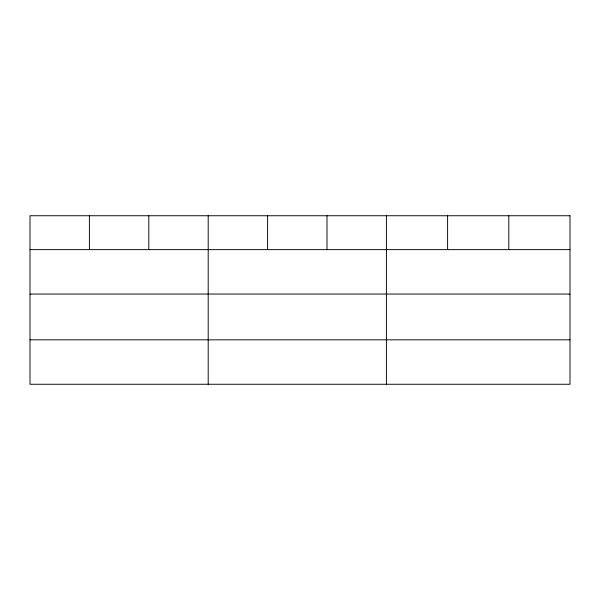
<?xml version="1.0" encoding="UTF-8"?>
<svg xmlns="http://www.w3.org/2000/svg" width="600" height="600" viewBox="0 0 600 600"><rect width="100%" height="100%" fill="white"/><g stroke="black" fill="none" stroke-linecap="round" stroke-linejoin="round"><path stroke-width="0.9" d="M30 249.638L570 249.638M30 294.06L570 294.06M30 339.832L570 339.832M508.8 215.745L508.8 249.638M447.6 215.745L447.6 249.638M386.4 215.745L386.4 384.255M327 215.745L327 249.638M267.6 215.745L267.6 249.638M208.2 215.745L208.2 384.255M148.8 215.745L148.8 249.638M89.4 215.745L89.4 249.638M570 215.745L30 215.745L30 384.255L570 384.255L570 215.745"/></g></svg>
